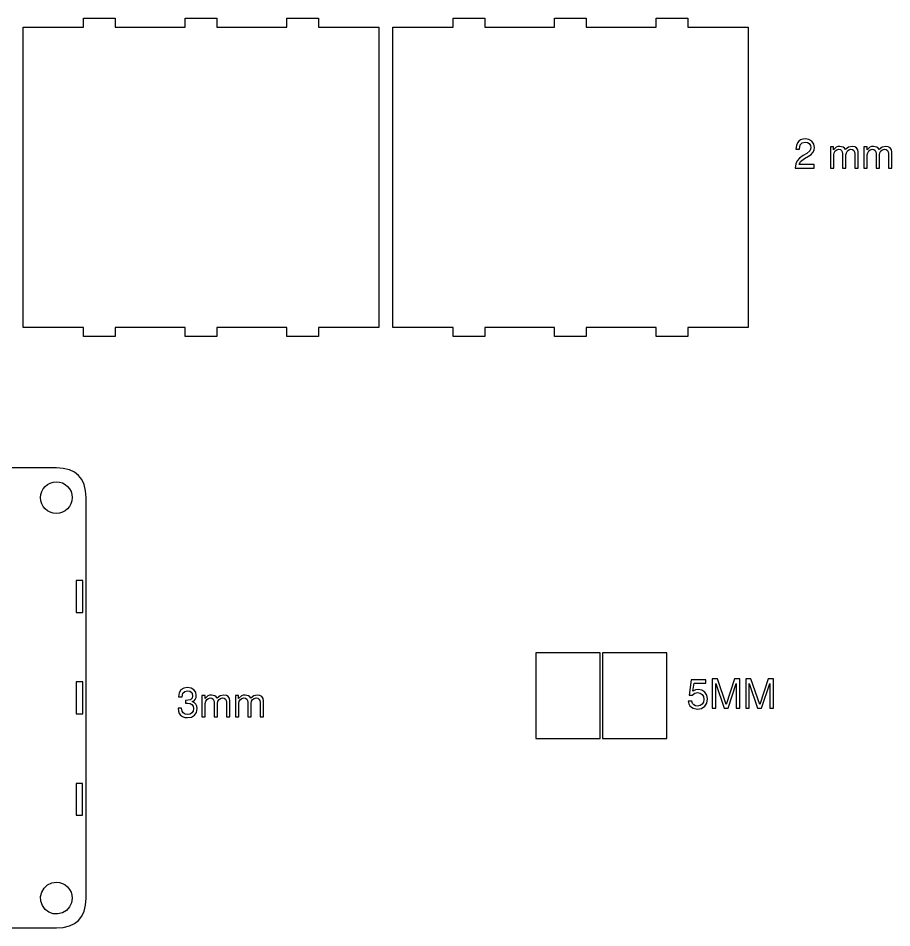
# Model space of a CAD drawing. Extents: x -89 to 480, y 48 to 489.
# Drawn here: x 204.5 to 479.8, y 202.6 to 489.4 of the extents above; entities that cross this region are included whole.
import ezdxf

# ---------------------------------------------------------------- set-up
doc = ezdxf.new("R2010")
doc.units = 0

msp = doc.modelspace()

# ---------------------------------------------------------------- linework, layer by layer
at = {"layer": 'Layer 1', "color": 250}
for points in [[(225.138507, 486.625436), (225.138507, 489.425427), (235.138465, 489.425427), (235.138465, 486.625436)], [(257.13845, 486.625436), (257.13845, 489.425427), (267.138408, 489.425427), (267.138408, 486.625436)], [(289.138358, 486.625436), (289.138358, 489.425427), (299.138351, 489.425427), (299.138351, 486.625436)], [(341.555058, 486.625436), (341.555058, 489.425427), (351.555016, 489.425427), (351.555016, 486.625436)], [(373.554966, 486.625436), (373.554966, 489.425427), (383.554959, 489.425427), (383.554959, 486.625436)], [(405.554909, 486.625436), (405.554909, 489.425427), (415.554867, 489.425427), (415.554867, 486.625436)], [(225.138507, 391.875636), (206.138537, 391.875636), (206.138537, 486.625436), (225.138507, 486.625436)], [(235.138465, 486.625436), (257.13845, 486.625436)], [(267.138408, 486.625436), (289.138358, 486.625436)], [(299.138351, 486.625436), (318.138285, 486.625436), (318.138285, 391.875636), (299.138351, 391.875636)], [(341.555058, 391.875636), (322.555088, 391.875636), (322.555088, 486.625436), (341.555058, 486.625436)], [(351.555016, 486.625436), (373.554966, 486.625436)], [(383.554959, 486.625436), (405.554909, 486.625436)], [(415.554867, 486.625436), (434.554836, 486.625436), (434.554836, 391.875636), (415.554867, 391.875636)], [(235.138465, 391.875636), (235.138465, 389.075645), (225.138507, 389.075645), (225.138507, 391.875636)], [(257.13845, 391.875636), (235.138465, 391.875636)], [(267.138408, 391.875636), (267.138408, 389.075645), (257.13845, 389.075645), (257.13845, 391.875636)], [(289.138358, 391.875636), (267.138408, 391.875636)], [(299.138351, 391.875636), (299.138351, 389.075645), (289.138358, 389.075645), (289.138358, 391.875636)], [(351.555016, 391.875636), (351.555016, 389.075645), (341.555058, 389.075645), (341.555058, 391.875636)], [(373.554966, 391.875636), (351.555016, 391.875636)], [(383.554959, 391.875636), (383.554959, 389.075645), (373.554966, 389.075645), (373.554966, 391.875636)], [(405.554909, 391.875636), (383.554959, 391.875636)], [(415.554867, 391.875636), (415.554867, 389.075645), (405.554909, 389.075645), (405.554909, 391.875636)], [(135.262181, 202.591267), (216.562039, 202.591267), (218.753438, 202.737361), (220.652649, 203.17564), (222.259675, 203.906106), (223.574514, 204.928759), (224.597167, 206.243598), (225.327633, 207.850623), (225.765912, 209.749835), (225.912006, 211.941234), (225.912006, 338.241044), (225.765912, 340.432451), (225.327633, 342.33167), (224.597167, 343.938701), (223.574514, 345.253545), (222.259675, 346.276202), (220.652649, 347.006671), (218.753438, 347.444952), (216.562039, 347.591046), (135.262181, 347.591046)]]:
    msp.add_lwpolyline(points, dxfattribs=at)
at = {"layer": 'Layer 1', "color": 7}
for points in [[(455.398489, 443.265615), (450.661399, 443.265615), (450.808243, 443.792068), (451.102723, 444.2578), (452.286996, 445.18331), (453.556993, 445.894509), (454.385071, 446.462832), (454.980977, 447.116881), (455.34114, 447.851892), (455.461989, 448.663103), (455.242914, 449.747363), (454.62379, 450.631598), (453.720505, 451.168172), (452.579095, 451.342797), (451.777608, 451.266994), (451.091611, 451.041172), (450.527057, 450.667714), (450.0899, 450.148999), (449.739064, 449.325089), (449.607302, 448.167804), (450.724899, 448.167804), (450.991598, 449.463201), (451.623422, 450.123599), (452.540995, 450.364899), (453.247431, 450.234327), (453.810992, 449.872775), (454.184054, 449.325486), (454.318991, 448.637703), (454.241005, 448.105494), (454.009429, 447.61853), (453.099794, 446.808907), (451.931396, 446.123108), (450.75784, 445.332733), (450.001001, 444.495924), (449.577536, 443.485284), (449.404102, 442.173417), (455.398489, 442.173417), (455.398489, 443.265615)], [(460.453078, 448.815502), (460.453078, 442.160717), (461.519875, 442.160717), (461.519875, 446.339008), (461.642509, 447.018059), (461.977074, 447.570905), (462.473564, 447.942776), (463.081972, 448.078904), (463.606639, 447.990203), (463.993195, 447.731242), (464.232113, 447.312738), (464.313869, 446.745407), (464.313869, 442.160717), (465.380667, 442.160717), (465.380667, 446.339008), (465.503301, 447.018059), (465.837866, 447.570905), (466.334355, 447.942776), (466.942763, 448.078904), (467.462073, 447.988417), (467.849224, 447.72648), (468.091119, 447.307381), (468.174661, 446.745407), (468.174661, 442.160717), (469.241458, 442.160717), (469.241458, 447.151806), (469.114855, 447.945157), (468.742984, 448.526578), (468.137751, 448.884162), (467.311062, 449.006002), (466.188702, 448.77899), (465.266367, 447.990004), (464.941922, 448.448791), (464.547231, 448.764702), (463.475671, 449.006002), (462.859722, 448.941907), (462.329498, 448.74089), (461.430975, 447.875704), (461.430975, 448.815502), (460.453078, 448.815502)], [(471.032154, 448.815502), (471.032154, 442.160717), (472.098952, 442.160717), (472.098952, 446.339008), (472.221586, 447.018059), (472.556151, 447.570905), (473.05264, 447.942776), (473.661048, 448.078904), (474.185716, 447.990203), (474.572271, 447.731242), (474.81119, 447.312738), (474.892946, 446.745407), (474.892946, 442.160717), (475.959743, 442.160717), (475.959743, 446.339008), (476.082378, 447.018059), (476.416942, 447.570905), (476.913432, 447.942776), (477.52184, 448.078904), (478.04115, 447.988417), (478.4283, 447.72648), (478.670195, 447.307381), (478.753737, 446.745407), (478.753737, 442.160717), (479.820535, 442.160717), (479.820535, 447.151806), (479.693932, 447.945157), (479.322061, 448.526578), (478.716828, 448.884162), (477.890139, 449.006002), (476.767779, 448.77899), (475.845444, 447.990004), (475.520999, 448.448791), (475.126308, 448.764702), (474.054748, 449.006002), (473.438799, 448.941907), (472.908575, 448.74089), (472.010052, 447.875704), (472.010052, 448.815502), (471.032154, 448.815502)], [(257.294518, 273.381084), (257.434218, 273.381084), (257.904117, 273.381084), (258.710168, 273.274523), (259.294764, 272.957223), (259.65076, 272.432753), (259.771013, 271.704688), (259.643815, 270.92741), (259.277301, 270.344203), (258.694095, 269.97769), (257.916817, 269.850492), (257.11017, 269.96876), (256.530932, 270.329916), (256.168388, 270.943483), (256.011821, 271.818988), (254.894224, 271.818988), (255.029161, 270.882365), (255.287923, 270.193391), (255.715753, 269.609986), (256.291221, 269.193268), (257.009563, 268.943238), (257.866017, 268.859894), (259.124505, 269.061705), (260.085337, 269.63618), (260.698508, 270.536886), (260.91401, 271.717388), (260.82769, 272.498039), (260.556824, 273.10486), (260.083551, 273.564043), (259.390014, 273.901783), (259.940081, 274.213726), (260.332987, 274.635206), (260.56873, 275.166224), (260.647311, 275.806779), (260.459788, 276.866036), (259.91865, 277.660975), (259.056044, 278.160639), (257.904117, 278.334073), (256.702779, 278.144963), (255.827672, 277.583187), (255.285938, 276.657082), (255.084723, 275.37498), (256.202321, 275.37498), (256.40552, 276.530677), (256.994481, 277.138688), (257.916817, 277.356175), (258.582772, 277.247432), (259.082039, 276.933901), (259.39557, 276.434634), (259.504313, 275.768679), (259.328101, 274.978106), (258.780415, 274.511382), (257.294518, 274.320882), (257.294518, 273.381084)], [(421.258565, 280.828778), (416.610375, 280.828778), (415.937277, 275.926589), (416.965975, 275.926589), (417.726385, 276.57905), (418.629671, 276.764787), (419.444255, 276.614967), (420.060005, 276.185351), (420.449537, 275.505704), (420.585467, 274.605792), (420.449339, 273.733859), (420.058418, 273.07862), (419.438897, 272.666268), (418.616971, 272.522996), (417.954191, 272.616262), (417.429524, 272.897646), (417.038206, 273.369529), (416.775475, 274.034293), (415.657877, 274.034293), (415.888064, 273.170695), (416.203976, 272.611896), (416.656413, 272.153904), (417.232674, 271.814973), (418.642371, 271.532399), (419.890738, 271.768539), (420.866453, 272.430922), (421.501651, 273.450491), (421.728464, 274.758192), (421.51693, 275.976595), (420.922016, 276.923537), (420.003252, 277.537104), (418.820171, 277.755385), (417.94546, 277.62521), (417.156474, 277.209286), (417.512073, 279.723881), (421.258565, 279.723881), (421.258565, 280.828778)], [(428.218115, 271.824498), (430.821609, 279.584181), (430.821609, 271.824498), (431.939206, 271.824498), (431.939206, 281.082778), (430.30091, 281.082778), (427.608516, 273.018295), (424.865322, 281.082778), (423.227026, 281.082778), (423.227026, 271.824498), (424.344623, 271.824498), (424.344623, 279.584181), (426.973517, 271.824498), (428.218115, 271.824498)], [(438.797191, 271.824498), (441.400685, 279.584181), (441.400685, 271.824498), (442.518283, 271.824498), (442.518283, 281.082778), (440.879987, 281.082778), (438.187593, 273.018295), (435.444399, 281.082778), (433.806102, 281.082778), (433.806102, 271.824498), (434.9237, 271.824498), (434.9237, 279.584181), (437.552594, 271.824498), (438.797191, 271.824498)], [(262.438003, 275.806779), (262.438003, 269.151993), (263.504801, 269.151993), (263.504801, 273.330284), (263.627435, 274.009336), (263.962, 274.562182), (264.45849, 274.934053), (265.066898, 275.07018), (265.591565, 274.981479), (265.978121, 274.722519), (266.217039, 274.304015), (266.298795, 273.736683), (266.298795, 269.151993), (267.365593, 269.151993), (267.365593, 273.330284), (267.488227, 274.009336), (267.822792, 274.562182), (268.319281, 274.934053), (268.927689, 275.07018), (269.446999, 274.979693), (269.83415, 274.717756), (270.076044, 274.298657), (270.159586, 273.736683), (270.159586, 269.151993), (271.226384, 269.151993), (271.226384, 274.143082), (271.099781, 274.936434), (270.72791, 275.517854), (270.122677, 275.875438), (269.295988, 275.997278), (268.173628, 275.770266), (267.251293, 274.981281), (266.926848, 275.440067), (266.532157, 275.755979), (265.460597, 275.997278), (264.844648, 275.933183), (264.314424, 275.732166), (263.415901, 274.866981), (263.415901, 275.806779), (262.438003, 275.806779)], [(273.017084, 275.806779), (273.017084, 269.151993), (274.083881, 269.151993), (274.083881, 273.330284), (274.206515, 274.009336), (274.54108, 274.562182), (275.03757, 274.934053), (275.645978, 275.07018), (276.170645, 274.981479), (276.557201, 274.722519), (276.796119, 274.304015), (276.877875, 273.736683), (276.877875, 269.151993), (277.944673, 269.151993), (277.944673, 273.330284), (278.067307, 274.009336), (278.401872, 274.562182), (278.898361, 274.934053), (279.506769, 275.07018), (280.026079, 274.979693), (280.41323, 274.717756), (280.655125, 274.298657), (280.738667, 273.736683), (280.738667, 269.151993), (281.805464, 269.151993), (281.805464, 274.143082), (281.678861, 274.936434), (281.30699, 275.517854), (280.701757, 275.875438), (279.875069, 275.997278), (278.752708, 275.770266), (277.830373, 274.981281), (277.505928, 275.440067), (277.111237, 275.755979), (276.039677, 275.997278), (275.423728, 275.933183), (274.893504, 275.732166), (273.994981, 274.866981), (273.994981, 275.806779), (273.017084, 275.806779)]]:
    msp.add_lwpolyline(points, dxfattribs=at)
at = {"layer": 'Layer 1', "color": 250}
for points in [[(216.562039, 343.241058), (217.542046, 343.144097), (218.475456, 342.860454), (219.336041, 342.400996), (220.097571, 341.776586), (220.721975, 341.015052), (221.181428, 340.154464), (221.465063, 339.221052), (221.562018, 338.241044), (221.46043, 337.233376), (221.169083, 336.294832), (220.708083, 335.445518), (220.097537, 334.70554), (219.357552, 334.095003), (218.508232, 333.634013), (217.569685, 333.342677), (216.562016, 333.2411), (215.554348, 333.342687), (214.615803, 333.634032), (213.766488, 334.095029), (213.026508, 334.705573), (212.415969, 335.445557), (211.954978, 336.294876), (211.663639, 337.233422), (211.56206, 338.241091), (211.663644, 339.24876), (211.954987, 340.187305), (212.415982, 341.036621), (213.026524, 341.776603), (213.766507, 342.387143), (214.615825, 342.848136), (215.554371, 343.139477), (216.562039, 343.241058), (216.562039, 343.241058)], [(222.837025, 312.116108), (222.837025, 302.066126), (224.887012, 302.066126), (224.887012, 312.116108), (222.837025, 312.116108), (222.837025, 312.116108)], [(387.936449, 289.291754), (367.636496, 289.291754), (367.636496, 262.291825), (387.936449, 262.291825), (387.936449, 289.291754), (387.936449, 289.291754)], [(408.95709, 289.291754), (388.657137, 289.291754), (388.657137, 262.291825), (408.95709, 262.291825), (408.95709, 289.291754), (408.95709, 289.291754)], [(222.837025, 280.1162), (222.837025, 270.066219), (224.887012, 270.066219), (224.887012, 280.1162), (222.837025, 280.1162), (222.837025, 280.1162)], [(222.812013, 248.116257), (222.812013, 238.066276), (224.812012, 238.066276), (224.812012, 248.116257), (222.812013, 248.116257), (222.812013, 248.116257)], [(216.562039, 216.941107), (217.542042, 216.844146), (218.475448, 216.560506), (219.33603, 216.101052), (220.097558, 215.476647), (220.721963, 214.715119), (221.181417, 213.854537), (221.465057, 212.92113), (221.562018, 211.941128), (221.34248, 210.475021), (220.71937, 209.163288), (219.745941, 208.085631), (218.475448, 207.32175), (217.036929, 206.963521), (215.586592, 207.037222), (214.218451, 207.524151), (213.02652, 208.405609), (212.145063, 209.59754), (211.658133, 210.96568), (211.584433, 212.416017), (211.942661, 213.854537), (212.706542, 215.12503), (213.7842, 216.098458), (215.095932, 216.721569), (216.562039, 216.941107), (216.562039, 216.941107)]]:
    msp.add_lwpolyline(points, close=True, dxfattribs=at)

doc.saveas('drawing.dxf')
